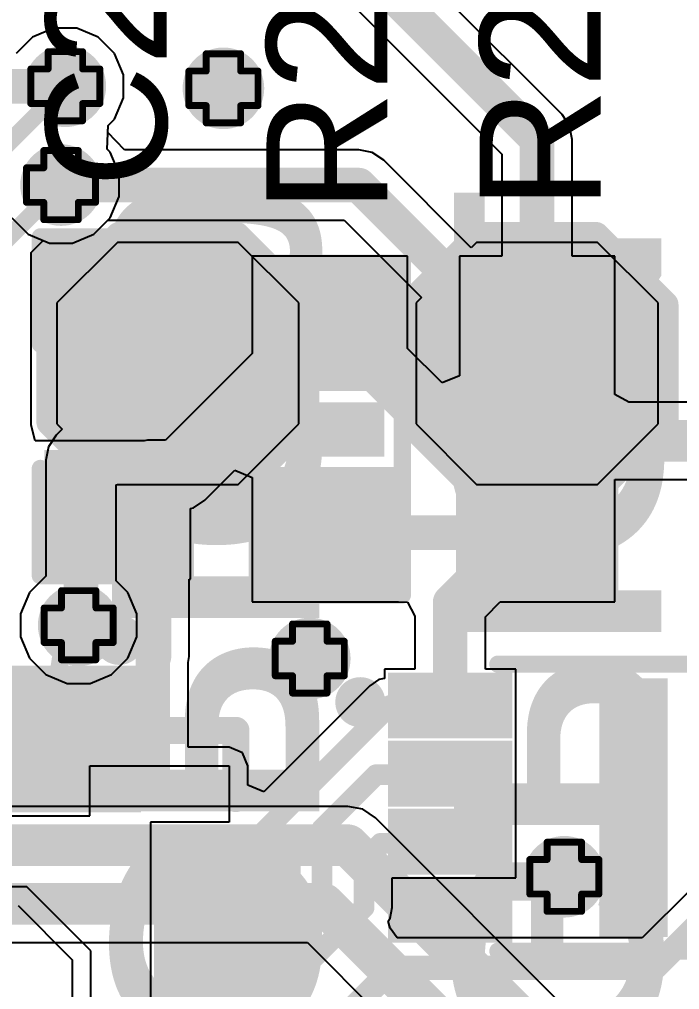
# Model space of a CAD drawing. Header units: inches. Extents: x -25 to 271, y -41 to 15.
# Drawn here: x 68.78 to 73.64, y -9.22 to -2.08 of the extents above; entities that cross this region are included whole.
import ezdxf

# ---------------------------------------------------------------- set-up
doc = ezdxf.new("R2010")
doc.units = ezdxf.units.IN
for name, color, linetype in [('Bottom Layer', 5, 'Continuous'), ('Bottom Overlay', 54, 'Continuous'), ('Bottom Paste', 16, 'Continuous'), ('Bottom Solder', 6, 'Continuous'), ('Drill Drawing', 1, 'Continuous'), ('Top Glue Points', 56, 'Continuous'), ('Top Layer', 1, 'Continuous'), ('Top Overlay', 2, 'Continuous'), ('Top Paste', 8, 'Continuous'), ('Top Solder', 216, 'Continuous'), ('Via Holes', 16, 'Continuous')]:
    doc.layers.add(name, color=color, linetype=linetype)
doc.styles.add('Arial', font='', dxfattribs={"height": 0.2})
doc.styles.add('Arial_Bold', font='', dxfattribs={"height": 0.2})
doc.styles.get('Arial').set_extended_font_data('Arial')
doc.styles.get('Arial_Bold').set_extended_font_data('Arial', bold=True)

# ---------------------------------------------------------------- blocks, each defined once
blk = doc.blocks.new('CAP_0603_43')
at = {"layer": 'Top Layer'}
for points in [[(-0.381, 0.4445), (-0.381, -0.4445), (-1.143, -0.4445), (-1.143, 0.4445)], [(1.143, 0.4445), (1.143, -0.4445), (0.381, -0.4445), (0.381, 0.4445)]]:
    blk.add_hatch(color=1, dxfattribs=at).paths.add_polyline_path(points)
at = {"layer": 'Top Paste'}
for points in [[(-0.381, 0.4445), (-0.381, -0.4445), (-1.143, -0.4445), (-1.143, 0.4445)], [(1.143, 0.4445), (1.143, -0.4445), (0.381, -0.4445), (0.381, 0.4445)]]:
    blk.add_hatch(color=8, dxfattribs=at).paths.add_polyline_path(points)
at = {"layer": 'Top Solder'}
for points in [[(-0.321, 0.5045), (-0.321, -0.5045), (-1.203, -0.5045), (-1.203, 0.5045)], [(1.203, 0.5045), (1.203, -0.5045), (0.321, -0.5045), (0.321, 0.5045)]]:
    blk.add_hatch(color=216, dxfattribs=at).paths.add_polyline_path(points)
at = {"layer": 'Top Overlay', "const_width": 0.127}
for points in [[(-0.4572, 0.5334), (-1.2446, 0.5334)], [(-1.2446, -0.5334), (-1.2446, 0.5334)], [(1.2446, 0.5334), (0.4572, 0.5334)], [(1.2446, -0.5334), (1.2446, 0.5334)], [(-0.4572, -0.5334), (-1.2446, -0.5334)], [(1.2446, -0.5334), (0.4572, -0.5334)]]:
    blk.add_lwpolyline(points, dxfattribs=at)
at = {"layer": 'Top Overlay', "const_width": 0.0635}
for points in [[(-1.2764, 0.5334, 1), (-1.2128, 0.5334, 1)], [(-1.2764, 0.5334, 1), (-1.2128, 0.5334, 1)], [(-0.4889, 0.5334, 1), (-0.4254, 0.5334, 1)], [(0.4254, 0.5334, 1), (0.4889, 0.5334, 1)], [(1.2128, 0.5334, 1), (1.2764, 0.5334, 1)], [(1.2128, 0.5334, 1), (1.2764, 0.5334, 1)], [(-1.2764, -0.5334, 1), (-1.2128, -0.5334, 1)], [(-1.2764, -0.5334, 1), (-1.2128, -0.5334, 1)], [(-0.4889, -0.5334, 1), (-0.4254, -0.5334, 1)], [(0.4254, -0.5334, 1), (0.4889, -0.5334, 1)], [(1.2128, -0.5334, 1), (1.2764, -0.5334, 1)], [(1.2128, -0.5334, 1), (1.2764, -0.5334, 1)]]:
    blk.add_lwpolyline(points, format="xyb", close=True, dxfattribs=at)
blk = doc.blocks.new('TEST_POINT_B_80')
at = {"layer": 'Bottom Layer'}
blk.add_hatch(color=5, dxfattribs=at).paths.add_polyline_path([(0.381, 0.762), (-0.381, 0.762), (-0.762, 0.381), (-0.762, -0.381), (-0.381, -0.762), (0.381, -0.762), (0.762, -0.381), (0.762, 0.381)])
at = {"layer": 'Bottom Paste'}
blk.add_hatch(color=16, dxfattribs=at).paths.add_polyline_path([(0.381, 0.762), (-0.381, 0.762), (-0.762, 0.381), (-0.762, -0.381), (-0.381, -0.762), (0.381, -0.762), (0.762, -0.381), (0.762, 0.381)])
at = {"layer": 'Bottom Solder'}
blk.add_hatch(color=6, dxfattribs=at).paths.add_polyline_path([(0.4318, 0.8636), (-0.4318, 0.8636), (-0.8636, 0.4318), (-0.8636, -0.4318), (-0.4318, -0.8636), (0.4318, -0.8636), (0.8636, -0.4318), (0.8636, 0.4318)])
at = {"layer": 'Bottom Overlay', "const_width": 0.2}
for points in [[(-0.4318, 0.9398), (-0.9398, 0.4318)], [(0.4318, 0.9398), (-0.4318, 0.9398)], [(0.9398, 0.4318), (0.4318, 0.9398)], [(-0.9398, 0.4318), (-0.9398, -0.4318)], [(0.9398, 0.4318), (0.9398, -0.4318)], [(-0.4318, -0.9398), (-0.9398, -0.4318)], [(0.9398, -0.4318), (0.4318, -0.9398)], [(0.4318, -0.9398), (-0.4318, -0.9398)]]:
    blk.add_lwpolyline(points, dxfattribs=at)
at = {"layer": 'Bottom Overlay', "const_width": 0.1}
for points in [[(-0.4818, 0.9398, 1), (-0.3818, 0.9398, 1)], [(-0.4818, 0.9398, 1), (-0.3818, 0.9398, 1)], [(0.3818, 0.9398, 1), (0.4818, 0.9398, 1)], [(0.3818, 0.9398, 1), (0.4818, 0.9398, 1)], [(-0.9898, 0.4318, 1), (-0.8898, 0.4318, 1)], [(-0.9898, 0.4318, 1), (-0.8898, 0.4318, 1)], [(0.8898, 0.4318, 1), (0.9898, 0.4318, 1)], [(0.8898, 0.4318, 1), (0.9898, 0.4318, 1)], [(-0.9898, -0.4318, 1), (-0.8898, -0.4318, 1)], [(-0.9898, -0.4318, 1), (-0.8898, -0.4318, 1)], [(0.8898, -0.4318, 1), (0.9898, -0.4318, 1)], [(0.8898, -0.4318, 1), (0.9898, -0.4318, 1)], [(-0.4818, -0.9398, 1), (-0.3818, -0.9398, 1)], [(-0.4818, -0.9398, 1), (-0.3818, -0.9398, 1)], [(0.3818, -0.9398, 1), (0.4818, -0.9398, 1)], [(0.3818, -0.9398, 1), (0.4818, -0.9398, 1)]]:
    blk.add_lwpolyline(points, format="xyb", close=True, dxfattribs=at)
blk = doc.blocks.new('TEST_POINT_B_81')
at = {"layer": 'Bottom Layer'}
blk.add_hatch(color=5, dxfattribs=at).paths.add_polyline_path([(0.381, 0.762), (-0.381, 0.762), (-0.762, 0.381), (-0.762, -0.381), (-0.381, -0.762), (0.381, -0.762), (0.762, -0.381), (0.762, 0.381)])
at = {"layer": 'Bottom Paste'}
blk.add_hatch(color=16, dxfattribs=at).paths.add_polyline_path([(0.381, 0.762), (-0.381, 0.762), (-0.762, 0.381), (-0.762, -0.381), (-0.381, -0.762), (0.381, -0.762), (0.762, -0.381), (0.762, 0.381)])
at = {"layer": 'Bottom Solder'}
blk.add_hatch(color=6, dxfattribs=at).paths.add_polyline_path([(0.4318, 0.8636), (-0.4318, 0.8636), (-0.8636, 0.4318), (-0.8636, -0.4318), (-0.4318, -0.8636), (0.4318, -0.8636), (0.8636, -0.4318), (0.8636, 0.4318)])
at = {"layer": 'Bottom Overlay', "const_width": 0.2}
for points in [[(-0.4318, 0.9398), (-0.9398, 0.4318)], [(0.4318, 0.9398), (-0.4318, 0.9398)], [(0.9398, 0.4318), (0.4318, 0.9398)], [(-0.9398, 0.4318), (-0.9398, -0.4318)], [(0.9398, 0.4318), (0.9398, -0.4318)], [(-0.4318, -0.9398), (-0.9398, -0.4318)], [(0.9398, -0.4318), (0.4318, -0.9398)], [(0.4318, -0.9398), (-0.4318, -0.9398)]]:
    blk.add_lwpolyline(points, dxfattribs=at)
at = {"layer": 'Bottom Overlay', "const_width": 0.1}
for points in [[(-0.4818, 0.9398, 1), (-0.3818, 0.9398, 1)], [(-0.4818, 0.9398, 1), (-0.3818, 0.9398, 1)], [(0.3818, 0.9398, 1), (0.4818, 0.9398, 1)], [(0.3818, 0.9398, 1), (0.4818, 0.9398, 1)], [(-0.9898, 0.4318, 1), (-0.8898, 0.4318, 1)], [(-0.9898, 0.4318, 1), (-0.8898, 0.4318, 1)], [(0.8898, 0.4318, 1), (0.9898, 0.4318, 1)], [(0.8898, 0.4318, 1), (0.9898, 0.4318, 1)], [(-0.9898, -0.4318, 1), (-0.8898, -0.4318, 1)], [(-0.9898, -0.4318, 1), (-0.8898, -0.4318, 1)], [(0.8898, -0.4318, 1), (0.9898, -0.4318, 1)], [(0.8898, -0.4318, 1), (0.9898, -0.4318, 1)], [(-0.4818, -0.9398, 1), (-0.3818, -0.9398, 1)], [(-0.4818, -0.9398, 1), (-0.3818, -0.9398, 1)], [(0.3818, -0.9398, 1), (0.4818, -0.9398, 1)], [(0.3818, -0.9398, 1), (0.4818, -0.9398, 1)]]:
    blk.add_lwpolyline(points, format="xyb", close=True, dxfattribs=at)
blk = doc.blocks.new('RES_0603_118')
at = {"layer": 'Top Layer'}
for points in [[(-0.381, 0.4445), (-0.381, -0.4445), (-1.143, -0.4445), (-1.143, 0.4445)], [(1.143, 0.4445), (1.143, -0.4445), (0.381, -0.4445), (0.381, 0.4445)]]:
    blk.add_hatch(color=1, dxfattribs=at).paths.add_polyline_path(points)
at = {"layer": 'Top Paste'}
for points in [[(-0.381, 0.4445), (-0.381, -0.4445), (-1.143, -0.4445), (-1.143, 0.4445)], [(1.143, 0.4445), (1.143, -0.4445), (0.381, -0.4445), (0.381, 0.4445)]]:
    blk.add_hatch(color=8, dxfattribs=at).paths.add_polyline_path(points)
at = {"layer": 'Top Solder'}
for points in [[(-0.2794, 0.5461), (-0.2794, -0.5461), (-1.2446, -0.5461), (-1.2446, 0.5461)], [(1.2446, 0.5461), (1.2446, -0.5461), (0.2794, -0.5461), (0.2794, 0.5461)]]:
    blk.add_hatch(color=216, dxfattribs=at).paths.add_polyline_path(points)
at = {"layer": 'Top Overlay', "const_width": 0.127}
for points in [[(-1.2192, 0.5334), (-1.2192, -0.5334)], [(-1.2192, 0.5334), (1.2192, 0.5334)], [(1.2192, 0.5334), (1.2192, -0.5334)], [(-1.2192, -0.5334), (1.2192, -0.5334)]]:
    blk.add_lwpolyline(points, dxfattribs=at)
at = {"layer": 'Top Overlay', "const_width": 0.0635}
for points in [[(-1.25095, 0.5334, 1), (-1.18745, 0.5334, 1)], [(-1.25095, 0.5334, 1), (-1.18745, 0.5334, 1)], [(1.18745, 0.5334, 1), (1.25095, 0.5334, 1)], [(1.18745, 0.5334, 1), (1.25095, 0.5334, 1)], [(-1.25095, -0.5334, 1), (-1.18745, -0.5334, 1)], [(-1.25095, -0.5334, 1), (-1.18745, -0.5334, 1)], [(1.18745, -0.5334, 1), (1.25095, -0.5334, 1)], [(1.18745, -0.5334, 1), (1.25095, -0.5334, 1)]]:
    blk.add_lwpolyline(points, format="xyb", close=True, dxfattribs=at)
blk = doc.blocks.new('RES_0603_119')
at = {"layer": 'Top Layer'}
for points in [[(-0.381, 0.4445), (-0.381, -0.4445), (-1.143, -0.4445), (-1.143, 0.4445)], [(1.143, 0.4445), (1.143, -0.4445), (0.381, -0.4445), (0.381, 0.4445)]]:
    blk.add_hatch(color=1, dxfattribs=at).paths.add_polyline_path(points)
at = {"layer": 'Top Paste'}
for points in [[(-0.381, 0.4445), (-0.381, -0.4445), (-1.143, -0.4445), (-1.143, 0.4445)], [(1.143, 0.4445), (1.143, -0.4445), (0.381, -0.4445), (0.381, 0.4445)]]:
    blk.add_hatch(color=8, dxfattribs=at).paths.add_polyline_path(points)
at = {"layer": 'Top Solder'}
for points in [[(-0.2794, 0.5461), (-0.2794, -0.5461), (-1.2446, -0.5461), (-1.2446, 0.5461)], [(1.2446, 0.5461), (1.2446, -0.5461), (0.2794, -0.5461), (0.2794, 0.5461)]]:
    blk.add_hatch(color=216, dxfattribs=at).paths.add_polyline_path(points)
at = {"layer": 'Top Overlay', "const_width": 0.127}
for points in [[(-1.2192, -0.5334), (-1.2192, 0.5334)], [(1.2192, 0.5334), (-1.2192, 0.5334)], [(1.2192, -0.5334), (1.2192, 0.5334)], [(1.2192, -0.5334), (-1.2192, -0.5334)]]:
    blk.add_lwpolyline(points, dxfattribs=at)
at = {"layer": 'Top Overlay', "const_width": 0.0635}
for points in [[(-1.25095, 0.5334, 1), (-1.18745, 0.5334, 1)], [(-1.25095, 0.5334, 1), (-1.18745, 0.5334, 1)], [(1.18745, 0.5334, 1), (1.25095, 0.5334, 1)], [(1.18745, 0.5334, 1), (1.25095, 0.5334, 1)], [(-1.25095, -0.5334, 1), (-1.18745, -0.5334, 1)], [(-1.25095, -0.5334, 1), (-1.18745, -0.5334, 1)], [(1.18745, -0.5334, 1), (1.25095, -0.5334, 1)], [(1.18745, -0.5334, 1), (1.25095, -0.5334, 1)]]:
    blk.add_lwpolyline(points, format="xyb", close=True, dxfattribs=at)
blk = doc.blocks.new('QFN_56__7X7__128')
at = {"layer": 'Top Layer'}
for points in [[(-2.7, 3.0005), (-2.7, 3.8755), (-2.5, 3.8755), (-2.5, 3.0005)], [(-2.3, 3.0005), (-2.3, 3.8755), (-2.1, 3.8755), (-2.1, 3.0005)], [(-1.9, 3.0005), (-1.9, 3.8755), (-1.7, 3.8755), (-1.7, 3.0005)], [(-3.8755, 2.7), (-3.0005, 2.7), (-3.0005, 2.5), (-3.8755, 2.5)], [(-3.8755, 2.3), (-3.0005, 2.3), (-3.0005, 2.1), (-3.8755, 2.1)]]:
    blk.add_hatch(color=1, dxfattribs=at).paths.add_polyline_path(points)
at = {"layer": 'Top Paste'}
for points in [[(-2.7, 3.0005), (-2.7, 3.8755), (-2.5, 3.8755), (-2.5, 3.0005)], [(-2.3, 3.0005), (-2.3, 3.8755), (-2.1, 3.8755), (-2.1, 3.0005)], [(-1.9, 3.0005), (-1.9, 3.8755), (-1.7, 3.8755), (-1.7, 3.0005)], [(-3.8755, 2.7), (-3.0005, 2.7), (-3.0005, 2.5), (-3.8755, 2.5)], [(-3.8755, 2.3), (-3.0005, 2.3), (-3.0005, 2.1), (-3.8755, 2.1)]]:
    blk.add_hatch(color=8, dxfattribs=at).paths.add_polyline_path(points)
at = {"layer": 'Top Solder'}
for points in [[(-2.8016, 2.8989), (-2.8016, 3.9771), (-2.3984, 3.9771), (-2.3984, 2.8989)], [(-2.4016, 2.8989), (-2.4016, 3.9771), (-1.9984, 3.9771), (-1.9984, 2.8989)], [(-2.0016, 2.8989), (-2.0016, 3.9771), (-1.5984, 3.9771), (-1.5984, 2.8989)], [(-1.6016, 2.8989), (-1.6016, 3.9771), (-1.1984, 3.9771), (-1.1984, 2.8989)], [(-3.9771, 2.8016), (-2.8989, 2.8016), (-2.8989, 2.3984), (-3.9771, 2.3984)], [(-3.9771, 2.4016), (-2.8989, 2.4016), (-2.8989, 1.9984), (-3.9771, 1.9984)], [(-3.9771, 2.0016), (-2.8989, 2.0016), (-2.8989, 1.5984), (-3.9771, 1.5984)]]:
    blk.add_hatch(color=216, dxfattribs=at).paths.add_polyline_path(points)
at = {"layer": 'Top Overlay', "const_width": 0.2}
for points in [[(-3.5, 3), (-3.5, 3.5)], [(-3, 3.5), (-3.5, 3.5)]]:
    blk.add_lwpolyline(points, dxfattribs=at)
at = {"layer": 'Top Overlay'}
for points, const_width in [([(-3.55, 3.5, 1), (-3.45, 3.5, 1)], 0.1), ([(-3.55, 3.5, 1), (-3.45, 3.5, 1)], 0.1), ([(-3.05, 3.5, 1), (-2.95, 3.5, 1)], 0.1), ([(-3.55, 3, 1), (-3.45, 3, 1)], 0.1), ([(-4.1088, 2.6416, 1), (-4.2224, 2.6416, 1)], 0.254), ([(-4.2859, 2.6416, 1), (-4.1589, 2.6416, 1)], 0.127), ([(-4.1723, 2.6416, 1), (-4.0453, 2.6416, 1)], 0.127)]:
    blk.add_lwpolyline(points, format="xyb", close=True, dxfattribs=dict(at, const_width=const_width))
blk = doc.blocks.new('8_USON__2X3__129')
at = {"layer": 'Top Layer'}
for points in [[(-0.3556, 0.14), (0.3556, 0.14), (0.3556, -0.14), (-0.3556, -0.14)], [(1.1976, 0.1), (1.4976, 0.1), (1.4976, -1.6), (1.1976, -1.6)], [(2.3396, 0.14), (3.0508, 0.14), (3.0508, -0.14), (2.3396, -0.14)], [(-0.3556, -0.36), (0.3556, -0.36), (0.3556, -0.64), (-0.3556, -0.64)], [(2.3396, -0.36), (3.0508, -0.36), (3.0508, -0.64), (2.3396, -0.64)], [(-0.3556, -0.86), (0.3556, -0.86), (0.3556, -1.14), (-0.3556, -1.14)], [(2.3396, -0.86), (3.0508, -0.86), (3.0508, -1.14), (2.3396, -1.14)], [(-0.3556, -1.36), (0.3556, -1.36), (0.3556, -1.64), (-0.3556, -1.64)], [(2.3396, -1.36), (3.0508, -1.36), (3.0508, -1.64), (2.3396, -1.64)]]:
    blk.add_hatch(color=1, dxfattribs=at).paths.add_polyline_path(points)
at = {"layer": 'Top Paste'}
for points in [[(-0.3556, 0.14), (0.3556, 0.14), (0.3556, -0.14), (-0.3556, -0.14)], [(1.1976, 0.1), (1.4976, 0.1), (1.4976, -1.6), (1.1976, -1.6)], [(2.3396, 0.14), (3.0508, 0.14), (3.0508, -0.14), (2.3396, -0.14)], [(-0.3556, -0.36), (0.3556, -0.36), (0.3556, -0.64), (-0.3556, -0.64)], [(2.3396, -0.36), (3.0508, -0.36), (3.0508, -0.64), (2.3396, -0.64)], [(-0.3556, -0.86), (0.3556, -0.86), (0.3556, -1.14), (-0.3556, -1.14)], [(2.3396, -0.86), (3.0508, -0.86), (3.0508, -1.14), (2.3396, -1.14)], [(-0.3556, -1.36), (0.3556, -1.36), (0.3556, -1.64), (-0.3556, -1.64)], [(2.3396, -1.36), (3.0508, -1.36), (3.0508, -1.64), (2.3396, -1.64)]]:
    blk.add_hatch(color=8, dxfattribs=at).paths.add_polyline_path(points)
at = {"layer": 'Top Solder'}
for points in [[(-0.4572, 0.2416), (0.4572, 0.2416), (0.4572, -0.2416), (-0.4572, -0.2416)], [(2.238, 0.2416), (3.1524, 0.2416), (3.1524, -0.2416), (2.238, -0.2416)], [(1.096, 0.2016), (1.5992, 0.2016), (1.5992, -1.7016), (1.096, -1.7016)], [(-0.4572, -0.2584), (0.4572, -0.2584), (0.4572, -0.7416), (-0.4572, -0.7416)], [(2.238, -0.2584), (3.1524, -0.2584), (3.1524, -0.7416), (2.238, -0.7416)], [(-0.4572, -0.7584), (0.4572, -0.7584), (0.4572, -1.2416), (-0.4572, -1.2416)], [(2.238, -0.7584), (3.1524, -0.7584), (3.1524, -1.2416), (2.238, -1.2416)], [(-0.4572, -1.2584), (0.4572, -1.2584), (0.4572, -1.7416), (-0.4572, -1.7416)], [(2.238, -1.2584), (3.1524, -1.2584), (3.1524, -1.7416), (2.238, -1.7416)]]:
    blk.add_hatch(color=216, dxfattribs=at).paths.add_polyline_path(points)
at = {"layer": 'Top Overlay', "const_width": 0.127}
for points in [[(0.3516, 0.3048), (2.2566, 0.3048)], [(0.3516, -1.8048), (2.2566, -1.8048)]]:
    blk.add_lwpolyline(points, dxfattribs=at)
at = {"layer": 'Top Overlay'}
for points, const_width in [([(0.3198, 0.3048, 1), (0.3833, 0.3048, 1)], 0.0635), ([(2.2248, 0.3048, 1), (2.2883, 0.3048, 1)], 0.0635), ([(-0.6036, 0.0254, 1), (-0.7172, 0.0254, 1)], 0.254), ([(-0.7807, 0.0254, 1), (-0.6537, 0.0254, 1)], 0.127), ([(-0.6671, 0.0254, 1), (-0.5401, 0.0254, 1)], 0.127), ([(0.3198, -1.8048, 1), (0.3833, -1.8048, 1)], 0.0635), ([(2.2248, -1.8048, 1), (2.2883, -1.8048, 1)], 0.0635)]:
    blk.add_lwpolyline(points, format="xyb", close=True, dxfattribs=dict(at, const_width=const_width))

msp = doc.modelspace()

# ---------------------------------------------------------------- hatches: boundary and pattern name
at = {"layer": 'Bottom Layer'}
h = msp.add_hatch(color=5, dxfattribs=at)
edge = h.paths.add_edge_path()
edge.add_arc((69.1196, -2.5757), 0.3, 0, 360)
h = msp.add_hatch(color=5, dxfattribs=at)
edge = h.paths.add_edge_path()
edge.add_arc((70.2818, -2.5908), 0.3, 0, 360)
h = msp.add_hatch(color=5, dxfattribs=at)
edge = h.paths.add_edge_path()
edge.add_arc((69.088, -3.302), 0.3, 0, 360)
h = msp.add_hatch(color=5, dxfattribs=at)
edge = h.paths.add_edge_path()
edge.add_arc((69.2175, -6.5374), 0.3, 0, 360)
h = msp.add_hatch(color=5, dxfattribs=at)
edge = h.paths.add_edge_path()
edge.add_arc((70.9168, -6.7818), 0.3, 0, 360)
h = msp.add_hatch(color=5, dxfattribs=at)
edge = h.paths.add_edge_path()
edge.add_arc((72.7884, -8.3859), 0.3, 0, 360)
at = {"layer": 'Top Glue Points'}
for points in [[(69.1739, -4.7277), (69.1739, -5.1275), (69.7738, -5.1275), (69.7738, -4.7277)], [(70.6641, -5.2987), (71.4642, -5.2987), (71.4642, -4.8989), (70.6641, -4.8989)], [(72.1881, -5.2987), (72.9882, -5.2987), (72.9882, -4.8989), (72.1881, -4.8989)]]:
    msp.add_hatch(color=56, dxfattribs=at).paths.add_polyline_path(points)
at = {"layer": 'Top Layer'}
h = msp.add_hatch(color=1, dxfattribs=at)
edge = h.paths.add_edge_path()
edge.add_arc((69.1196, -2.5757), 0.3, 0, 360)
h = msp.add_hatch(color=1, dxfattribs=at)
edge = h.paths.add_edge_path()
edge.add_arc((70.2818, -2.5908), 0.3, 0, 360)
h = msp.add_hatch(color=1, dxfattribs=at)
edge = h.paths.add_edge_path()
edge.add_arc((69.088, -3.302), 0.3, 0, 360)
h = msp.add_hatch(color=1, dxfattribs=at)
edge = h.paths.add_edge_path()
edge.add_arc((69.2175, -6.5374), 0.3, 0, 360)
h = msp.add_hatch(color=1, dxfattribs=at)
edge = h.paths.add_edge_path()
edge.add_arc((70.9168, -6.7818), 0.3, 0, 360)
h = msp.add_hatch(color=1, dxfattribs=at)
edge = h.paths.add_edge_path()
edge.add_arc((72.7884, -8.3859), 0.3, 0, 360)
at = {"layer": 'Via Holes'}
h = msp.add_hatch(color=7, dxfattribs=at)
edge = h.paths.add_edge_path()
edge.add_arc((69.1196, -2.5757), 0.15, 0, 360)
h = msp.add_hatch(color=7, dxfattribs=at)
edge = h.paths.add_edge_path()
edge.add_arc((70.2818, -2.5908), 0.15, 0, 360)
h = msp.add_hatch(color=7, dxfattribs=at)
edge = h.paths.add_edge_path()
edge.add_arc((69.088, -3.302), 0.15, 0, 360)
h = msp.add_hatch(color=7, dxfattribs=at)
edge = h.paths.add_edge_path()
edge.add_arc((69.2175, -6.5374), 0.15, 0, 360)
h = msp.add_hatch(color=7, dxfattribs=at)
edge = h.paths.add_edge_path()
edge.add_arc((70.9168, -6.7818), 0.15, 0, 360)
h = msp.add_hatch(color=7, dxfattribs=at)
edge = h.paths.add_edge_path()
edge.add_arc((72.7884, -8.3859), 0.15, 0, 360)

# ---------------------------------------------------------------- linework, layer by layer
at = {"layer": 'Bottom Layer'}
for p, q in [((69.0346, -2.1487), (68.8777, -2.2137)), ((69.2045, -2.1487), (69.0346, -2.1487)), ((69.3615, -2.2137), (69.2045, -2.1487)), ((68.8777, -2.2137), (68.7747, -2.3167)), ((69.4816, -2.3338), (69.3615, -2.2137)), ((69.5466, -2.4908), (69.4816, -2.3338)), ((69.5466, -2.6606), (69.5466, -2.4908)), ((69.4816, -2.8176), (69.5466, -2.6606)), ((69.4343, -2.8648), (69.4816, -2.8176)), ((69.4322, -2.9163), (69.4343, -2.8648)), ((69.554, -3.043), (69.4322, -2.9163)), ((71.2772, -3.043), (69.554, -3.043)), ((71.3763, -3.0627), (71.2772, -3.043)), ((71.4603, -3.1189), (71.3763, -3.0627)), ((72.1045, -3.763), (71.4603, -3.1189)), ((68.726, -3.5439), (68.8461, -3.664)), ((69.3299, -3.664), (69.4329, -3.561)), ((69.4329, -3.561), (71.17, -3.561)), ((71.17, -3.561), (71.7382, -4.1293)), ((68.8461, -3.664), (69.0031, -3.729)), ((69.1729, -3.729), (69.3299, -3.664)), ((69.0031, -3.729), (69.1729, -3.729)), ((69.502, -3.7239), (69.0575, -4.1684)), ((70.391, -3.7239), (69.502, -3.7239)), ((70.8355, -4.1684), (70.391, -3.7239)), ((72.1436, -3.7239), (72.1045, -3.763)), ((73.0326, -3.7239), (72.1436, -3.7239)), ((73.4771, -4.1684), (73.0326, -3.7239)), ((71.7382, -4.1293), (71.6991, -4.1684)), ((69.0575, -4.1684), (69.0575, -5.0574)), ((70.8355, -5.0574), (70.8355, -4.1684)), ((71.6991, -4.1684), (71.6991, -5.0574)), ((73.4771, -5.0574), (73.4771, -4.1684)), ((69.0575, -5.0574), (69.0966, -5.0965)), ((70.391, -5.5019), (70.8355, -5.0574)), ((71.6991, -5.0574), (72.1436, -5.5019)), ((73.0326, -5.5019), (73.4771, -5.0574)), ((69.0966, -5.0965), (69.0522, -5.141)), ((69.0522, -5.141), (68.9961, -5.225)), ((68.9961, -5.225), (68.9763, -5.3241)), ((68.9763, -5.3241), (68.9763, -6.1751)), ((69.4943, -5.5051), (69.502, -5.5019)), ((69.4943, -6.2103), (69.4943, -5.5051)), ((69.502, -5.5019), (70.391, -5.5019)), ((72.1436, -5.5019), (73.0326, -5.5019)), ((68.9756, -6.1754), (68.8555, -6.2955)), ((68.9763, -6.1751), (68.9756, -6.1754)), ((69.5795, -6.2955), (69.4943, -6.2103)), ((68.8555, -6.2955), (68.7905, -6.4524)), ((69.6445, -6.4524), (69.5795, -6.2955)), ((68.7905, -6.4524), (68.7905, -6.6223)), ((69.6445, -6.6223), (69.6445, -6.4524)), ((68.7905, -6.6223), (68.8555, -6.7792)), ((69.5795, -6.7792), (69.6445, -6.6223)), ((68.8555, -6.7792), (68.9756, -6.8993)), ((69.4594, -6.8993), (69.5795, -6.7792)), ((68.9756, -6.8993), (69.1326, -6.9644)), ((69.3024, -6.9644), (69.4594, -6.8993)), ((69.1326, -6.9644), (69.3024, -6.9644)), ((71.1972, -7.8685), (59.2788, -7.8685)), ((71.1973, -7.8685), (71.1972, -7.8685)), ((71.3063, -7.8902), (71.1973, -7.8685)), ((71.3987, -7.952), (71.3063, -7.8902)), ((74.8665, -11.4197), (71.3987, -7.952)), ((58.9819, -8.8701), (70.9004, -8.8701)), ((70.9004, -8.8701), (72.2205, -10.1902))]:
    msp.add_line(p, q, dxfattribs=at)
for points, const_width in [([(67.6299, -2.5757), (69.1196, -2.5757)], 0.254), ([(69.088, -3.302), (71.2772, -3.302)], 0.254), ([(71.2772, -3.302), (72.5881, -4.6129)], 0.254), ([(69.2353, -5.3241), (69.9465, -4.6129)], 0.254), ([(69.2353, -6.5196), (69.2353, -5.3241)], 0.254), ([(59.1608, -8.1534), (71.1973, -8.1534)], 0.3048), ([(71.1973, -8.1534), (74.7485, -11.7046)], 0.3048), ([(58.9819, -8.5852), (71.0184, -8.5852)], 0.3048), ([(71.0184, -8.5852), (74.5696, -12.1364)], 0.3048)]:
    msp.add_lwpolyline(points, dxfattribs=dict(at, const_width=const_width))
for points, const_width in [([(69.0561, -2.5757, 1), (69.1831, -2.5757, 1)], 0.127), ([(69.0245, -3.302, 1), (69.1515, -3.302, 1)], 0.127), ([(71.2137, -3.302, 1), (71.3407, -3.302, 1)], 0.127), ([(71.2137, -3.302, 1), (71.3407, -3.302, 1)], 0.127), ([(69.883, -4.6129, 1), (70.01, -4.6129, 1)], 0.127), ([(72.5246, -4.6129, 1), (72.6516, -4.6129, 1)], 0.127), ([(69.1718, -5.3241, 1), (69.2988, -5.3241, 1)], 0.127), ([(69.1718, -5.3241, 1), (69.2988, -5.3241, 1)], 0.127), ([(69.1718, -6.5196, 1), (69.2988, -6.5196, 1)], 0.127), ([(71.1211, -8.1534, 1), (71.2735, -8.1534, 1)], 0.1524), ([(71.1211, -8.1534, 1), (71.2735, -8.1534, 1)], 0.1524), ([(70.9422, -8.5852, 1), (71.0946, -8.5852, 1)], 0.1524), ([(70.9422, -8.5852, 1), (71.0946, -8.5852, 1)], 0.1524)]:
    msp.add_lwpolyline(points, format="xyb", close=True, dxfattribs=dict(at, const_width=const_width))
at = {"layer": 'Drill Drawing', "const_width": 0.0508}
for points in [[(68.9926, -2.4487), (68.9926, -2.3217)], [(68.9926, -2.3217), (69.2466, -2.3217)], [(69.2466, -2.4487), (69.2466, -2.3217)], [(70.1548, -2.4638), (70.1548, -2.3368)], [(70.1548, -2.3368), (70.4088, -2.3368)], [(70.4088, -2.4638), (70.4088, -2.3368)], [(68.8656, -2.7027), (68.8656, -2.4487)], [(68.8656, -2.4487), (68.9926, -2.4487)], [(69.2466, -2.4487), (69.3736, -2.4487)], [(69.3736, -2.7027), (69.3736, -2.4487)], [(70.0278, -2.7178), (70.0278, -2.4638)], [(70.0278, -2.4638), (70.1548, -2.4638)], [(70.4088, -2.4638), (70.5358, -2.4638)], [(70.5358, -2.7178), (70.5358, -2.4638)], [(68.8656, -2.7027), (68.9926, -2.7027)], [(68.9926, -2.8297), (68.9926, -2.7027)], [(69.2466, -2.7027), (69.3736, -2.7027)], [(69.2466, -2.8297), (69.2466, -2.7027)], [(70.0278, -2.7178), (70.1548, -2.7178)], [(70.1548, -2.8448), (70.1548, -2.7178)], [(70.4088, -2.7178), (70.5358, -2.7178)], [(70.4088, -2.8448), (70.4088, -2.7178)], [(68.9926, -2.8297), (69.2466, -2.8297)], [(70.1548, -2.8448), (70.4088, -2.8448)], [(68.961, -3.175), (68.961, -3.048)], [(68.961, -3.048), (69.215, -3.048)], [(69.215, -3.175), (69.215, -3.048)], [(68.834, -3.429), (68.834, -3.175)], [(68.834, -3.175), (68.961, -3.175)], [(69.215, -3.175), (69.342, -3.175)], [(69.342, -3.429), (69.342, -3.175)], [(68.834, -3.429), (68.961, -3.429)], [(68.961, -3.556), (68.961, -3.429)], [(69.215, -3.429), (69.342, -3.429)], [(69.215, -3.556), (69.215, -3.429)], [(68.961, -3.556), (69.215, -3.556)], [(69.0905, -6.4104), (69.0905, -6.2834)], [(69.0905, -6.2834), (69.3445, -6.2834)], [(69.3445, -6.4104), (69.3445, -6.2834)], [(68.9635, -6.6644), (68.9635, -6.4104)], [(68.9635, -6.4104), (69.0905, -6.4104)], [(69.3445, -6.4104), (69.4715, -6.4104)], [(69.4715, -6.6644), (69.4715, -6.4104)], [(70.7898, -6.6548), (70.7898, -6.5278)], [(70.7898, -6.5278), (71.0438, -6.5278)], [(71.0438, -6.6548), (71.0438, -6.5278)], [(70.6628, -6.9088), (70.6628, -6.6548)], [(70.6628, -6.6548), (70.7898, -6.6548)], [(71.0438, -6.6548), (71.1708, -6.6548)], [(71.1708, -6.9088), (71.1708, -6.6548)], [(68.9635, -6.6644), (69.0905, -6.6644)], [(69.0905, -6.7914), (69.0905, -6.6644)], [(69.3445, -6.6644), (69.4715, -6.6644)], [(69.3445, -6.7914), (69.3445, -6.6644)], [(69.0905, -6.7914), (69.3445, -6.7914)], [(70.6628, -6.9088), (70.7898, -6.9088)], [(70.7898, -7.0358), (70.7898, -6.9088)], [(71.0438, -6.9088), (71.1708, -6.9088)], [(71.0438, -7.0358), (71.0438, -6.9088)], [(70.7898, -7.0358), (71.0438, -7.0358)], [(72.6614, -8.2589), (72.6614, -8.1319)], [(72.6614, -8.1319), (72.9154, -8.1319)], [(72.9154, -8.2589), (72.9154, -8.1319)], [(72.5344, -8.5129), (72.5344, -8.2589)], [(72.5344, -8.2589), (72.6614, -8.2589)], [(72.9154, -8.2589), (73.0424, -8.2589)], [(73.0424, -8.5129), (73.0424, -8.2589)], [(72.5344, -8.5129), (72.6614, -8.5129)], [(72.6614, -8.6399), (72.6614, -8.5129)], [(72.9154, -8.5129), (73.0424, -8.5129)], [(72.9154, -8.6399), (72.9154, -8.5129)], [(72.6614, -8.6399), (72.9154, -8.6399)]]:
    msp.add_lwpolyline(points, dxfattribs=at)
at = {"layer": 'Drill Drawing', "const_width": 0.0254}
for points in [[(68.9799, -2.3217, 1), (69.0053, -2.3217, 1)], [(68.9799, -2.3217, 1), (69.0053, -2.3217, 1)], [(69.2339, -2.3217, 1), (69.2593, -2.3217, 1)], [(69.2339, -2.3217, 1), (69.2593, -2.3217, 1)], [(70.1421, -2.3368, 1), (70.1675, -2.3368, 1)], [(70.1421, -2.3368, 1), (70.1675, -2.3368, 1)], [(70.3961, -2.3368, 1), (70.4215, -2.3368, 1)], [(70.3961, -2.3368, 1), (70.4215, -2.3368, 1)], [(68.8529, -2.4487, 1), (68.8783, -2.4487, 1)], [(68.8529, -2.4487, 1), (68.8783, -2.4487, 1)], [(68.9799, -2.4487, 1), (69.0053, -2.4487, 1)], [(68.9799, -2.4487, 1), (69.0053, -2.4487, 1)], [(69.2339, -2.4487, 1), (69.2593, -2.4487, 1)], [(69.2339, -2.4487, 1), (69.2593, -2.4487, 1)], [(69.3609, -2.4487, 1), (69.3863, -2.4487, 1)], [(69.3609, -2.4487, 1), (69.3863, -2.4487, 1)], [(70.0151, -2.4638, 1), (70.0405, -2.4638, 1)], [(70.0151, -2.4638, 1), (70.0405, -2.4638, 1)], [(70.1421, -2.4638, 1), (70.1675, -2.4638, 1)], [(70.1421, -2.4638, 1), (70.1675, -2.4638, 1)], [(70.3961, -2.4638, 1), (70.4215, -2.4638, 1)], [(70.3961, -2.4638, 1), (70.4215, -2.4638, 1)], [(70.5231, -2.4638, 1), (70.5485, -2.4638, 1)], [(70.5231, -2.4638, 1), (70.5485, -2.4638, 1)], [(68.8529, -2.7027, 1), (68.8783, -2.7027, 1)], [(68.8529, -2.7027, 1), (68.8783, -2.7027, 1)], [(68.9799, -2.7027, 1), (69.0053, -2.7027, 1)], [(68.9799, -2.7027, 1), (69.0053, -2.7027, 1)], [(69.2339, -2.7027, 1), (69.2593, -2.7027, 1)], [(69.2339, -2.7027, 1), (69.2593, -2.7027, 1)], [(69.3609, -2.7027, 1), (69.3863, -2.7027, 1)], [(69.3609, -2.7027, 1), (69.3863, -2.7027, 1)], [(70.0151, -2.7178, 1), (70.0405, -2.7178, 1)], [(70.0151, -2.7178, 1), (70.0405, -2.7178, 1)], [(70.1421, -2.7178, 1), (70.1675, -2.7178, 1)], [(70.1421, -2.7178, 1), (70.1675, -2.7178, 1)], [(70.3961, -2.7178, 1), (70.4215, -2.7178, 1)], [(70.3961, -2.7178, 1), (70.4215, -2.7178, 1)], [(70.5231, -2.7178, 1), (70.5485, -2.7178, 1)], [(70.5231, -2.7178, 1), (70.5485, -2.7178, 1)], [(68.9799, -2.8297, 1), (69.0053, -2.8297, 1)], [(68.9799, -2.8297, 1), (69.0053, -2.8297, 1)], [(69.2339, -2.8297, 1), (69.2593, -2.8297, 1)], [(69.2339, -2.8297, 1), (69.2593, -2.8297, 1)], [(70.1421, -2.8448, 1), (70.1675, -2.8448, 1)], [(70.1421, -2.8448, 1), (70.1675, -2.8448, 1)], [(70.3961, -2.8448, 1), (70.4215, -2.8448, 1)], [(70.3961, -2.8448, 1), (70.4215, -2.8448, 1)], [(68.9483, -3.048, 1), (68.9737, -3.048, 1)], [(68.9483, -3.048, 1), (68.9737, -3.048, 1)], [(69.2023, -3.048, 1), (69.2277, -3.048, 1)], [(69.2023, -3.048, 1), (69.2277, -3.048, 1)], [(68.8213, -3.175, 1), (68.8467, -3.175, 1)], [(68.8213, -3.175, 1), (68.8467, -3.175, 1)], [(68.9483, -3.175, 1), (68.9737, -3.175, 1)], [(68.9483, -3.175, 1), (68.9737, -3.175, 1)], [(69.2023, -3.175, 1), (69.2277, -3.175, 1)], [(69.2023, -3.175, 1), (69.2277, -3.175, 1)], [(69.3293, -3.175, 1), (69.3547, -3.175, 1)], [(69.3293, -3.175, 1), (69.3547, -3.175, 1)], [(68.8213, -3.429, 1), (68.8467, -3.429, 1)], [(68.8213, -3.429, 1), (68.8467, -3.429, 1)], [(68.9483, -3.429, 1), (68.9737, -3.429, 1)], [(68.9483, -3.429, 1), (68.9737, -3.429, 1)], [(69.2023, -3.429, 1), (69.2277, -3.429, 1)], [(69.2023, -3.429, 1), (69.2277, -3.429, 1)], [(69.3293, -3.429, 1), (69.3547, -3.429, 1)], [(69.3293, -3.429, 1), (69.3547, -3.429, 1)], [(68.9483, -3.556, 1), (68.9737, -3.556, 1)], [(68.9483, -3.556, 1), (68.9737, -3.556, 1)], [(69.2023, -3.556, 1), (69.2277, -3.556, 1)], [(69.2023, -3.556, 1), (69.2277, -3.556, 1)], [(69.0778, -6.2834, 1), (69.1032, -6.2834, 1)], [(69.0778, -6.2834, 1), (69.1032, -6.2834, 1)], [(69.3318, -6.2834, 1), (69.3572, -6.2834, 1)], [(69.3318, -6.2834, 1), (69.3572, -6.2834, 1)], [(68.9508, -6.4104, 1), (68.9762, -6.4104, 1)], [(68.9508, -6.4104, 1), (68.9762, -6.4104, 1)], [(69.0778, -6.4104, 1), (69.1032, -6.4104, 1)], [(69.0778, -6.4104, 1), (69.1032, -6.4104, 1)], [(69.3318, -6.4104, 1), (69.3572, -6.4104, 1)], [(69.3318, -6.4104, 1), (69.3572, -6.4104, 1)], [(69.4588, -6.4104, 1), (69.4842, -6.4104, 1)], [(69.4588, -6.4104, 1), (69.4842, -6.4104, 1)], [(70.7771, -6.5278, 1), (70.8025, -6.5278, 1)], [(70.7771, -6.5278, 1), (70.8025, -6.5278, 1)], [(71.0311, -6.5278, 1), (71.0565, -6.5278, 1)], [(71.0311, -6.5278, 1), (71.0565, -6.5278, 1)], [(70.6501, -6.6548, 1), (70.6755, -6.6548, 1)], [(70.6501, -6.6548, 1), (70.6755, -6.6548, 1)], [(70.7771, -6.6548, 1), (70.8025, -6.6548, 1)], [(70.7771, -6.6548, 1), (70.8025, -6.6548, 1)], [(71.0311, -6.6548, 1), (71.0565, -6.6548, 1)], [(71.0311, -6.6548, 1), (71.0565, -6.6548, 1)], [(71.1581, -6.6548, 1), (71.1835, -6.6548, 1)], [(71.1581, -6.6548, 1), (71.1835, -6.6548, 1)], [(68.9508, -6.6644, 1), (68.9762, -6.6644, 1)], [(68.9508, -6.6644, 1), (68.9762, -6.6644, 1)], [(69.0778, -6.6644, 1), (69.1032, -6.6644, 1)], [(69.0778, -6.6644, 1), (69.1032, -6.6644, 1)], [(69.3318, -6.6644, 1), (69.3572, -6.6644, 1)], [(69.3318, -6.6644, 1), (69.3572, -6.6644, 1)], [(69.4588, -6.6644, 1), (69.4842, -6.6644, 1)], [(69.4588, -6.6644, 1), (69.4842, -6.6644, 1)], [(69.0778, -6.7914, 1), (69.1032, -6.7914, 1)], [(69.0778, -6.7914, 1), (69.1032, -6.7914, 1)], [(69.3318, -6.7914, 1), (69.3572, -6.7914, 1)], [(69.3318, -6.7914, 1), (69.3572, -6.7914, 1)], [(70.6501, -6.9088, 1), (70.6755, -6.9088, 1)], [(70.6501, -6.9088, 1), (70.6755, -6.9088, 1)], [(70.7771, -6.9088, 1), (70.8025, -6.9088, 1)], [(70.7771, -6.9088, 1), (70.8025, -6.9088, 1)], [(71.0311, -6.9088, 1), (71.0565, -6.9088, 1)], [(71.0311, -6.9088, 1), (71.0565, -6.9088, 1)], [(71.1581, -6.9088, 1), (71.1835, -6.9088, 1)], [(71.1581, -6.9088, 1), (71.1835, -6.9088, 1)], [(70.7771, -7.0358, 1), (70.8025, -7.0358, 1)], [(70.7771, -7.0358, 1), (70.8025, -7.0358, 1)], [(71.0311, -7.0358, 1), (71.0565, -7.0358, 1)], [(71.0311, -7.0358, 1), (71.0565, -7.0358, 1)], [(72.6487, -8.1319, 1), (72.6741, -8.1319, 1)], [(72.6487, -8.1319, 1), (72.6741, -8.1319, 1)], [(72.9027, -8.1319, 1), (72.9281, -8.1319, 1)], [(72.9027, -8.1319, 1), (72.9281, -8.1319, 1)], [(72.5217, -8.2589, 1), (72.5471, -8.2589, 1)], [(72.5217, -8.2589, 1), (72.5471, -8.2589, 1)], [(72.6487, -8.2589, 1), (72.6741, -8.2589, 1)], [(72.6487, -8.2589, 1), (72.6741, -8.2589, 1)], [(72.9027, -8.2589, 1), (72.9281, -8.2589, 1)], [(72.9027, -8.2589, 1), (72.9281, -8.2589, 1)], [(73.0297, -8.2589, 1), (73.0551, -8.2589, 1)], [(73.0297, -8.2589, 1), (73.0551, -8.2589, 1)], [(72.5217, -8.5129, 1), (72.5471, -8.5129, 1)], [(72.5217, -8.5129, 1), (72.5471, -8.5129, 1)], [(72.6487, -8.5129, 1), (72.6741, -8.5129, 1)], [(72.6487, -8.5129, 1), (72.6741, -8.5129, 1)], [(72.9027, -8.5129, 1), (72.9281, -8.5129, 1)], [(72.9027, -8.5129, 1), (72.9281, -8.5129, 1)], [(73.0297, -8.5129, 1), (73.0551, -8.5129, 1)], [(73.0297, -8.5129, 1), (73.0551, -8.5129, 1)], [(72.6487, -8.6399, 1), (72.6741, -8.6399, 1)], [(72.6487, -8.6399, 1), (72.6741, -8.6399, 1)], [(72.9027, -8.6399, 1), (72.9281, -8.6399, 1)], [(72.9027, -8.6399, 1), (72.9281, -8.6399, 1)]]:
    msp.add_lwpolyline(points, format="xyb", close=True, dxfattribs=at)
at = {"layer": 'Top Layer'}
for p, q in [((72.7712, -2.7836), (70.236, -0.2483)), ((69.7939, -0.5387), (72.3291, -3.074)), ((69.0346, -2.1487), (68.8777, -2.2137)), ((69.2045, -2.1487), (69.0346, -2.1487)), ((69.3615, -2.2137), (69.2045, -2.1487)), ((68.8777, -2.2137), (68.7576, -2.3338)), ((69.4816, -2.3338), (69.3615, -2.2137)), ((69.5466, -2.4908), (69.4816, -2.3338)), ((69.5466, -2.6606), (69.5466, -2.4908)), ((69.4816, -2.8176), (69.5466, -2.6606)), ((69.4343, -2.8648), (69.4816, -2.8176)), ((72.8274, -2.8676), (72.7712, -2.7836)), ((69.4273, -3.0374), (69.4343, -2.8648)), ((72.8471, -2.9667), (72.8274, -2.8676)), ((72.8471, -3.8255), (72.8471, -2.9667)), ((69.45, -3.0601), (69.4273, -3.0374)), ((69.515, -3.2171), (69.45, -3.0601)), ((72.3291, -3.074), (72.3291, -3.8255)), ((69.515, -3.3869), (69.515, -3.2171)), ((69.45, -3.5439), (69.515, -3.3869)), ((69.3299, -3.664), (69.45, -3.5439)), ((69.1729, -3.729), (69.3299, -3.664)), ((68.8673, -3.7974), (68.9554, -3.7093)), ((68.9554, -3.7093), (69.0031, -3.729)), ((69.0031, -3.729), (69.1729, -3.729)), ((68.8673, -5.0671), (68.8673, -3.7974)), ((71.6356, -3.8255), (70.4926, -3.8255)), ((70.4926, -3.8255), (70.4926, -4.5387)), ((71.6356, -4.5021), (71.6356, -3.8255)), ((72.3291, -3.8255), (72.0166, -3.8255)), ((72.0166, -3.8255), (72.0166, -4.7035)), ((73.1596, -3.8255), (72.8471, -3.8255)), ((73.1596, -4.7697), (73.1596, -3.8255)), ((70.4926, -4.5387), (69.8547, -5.1766)), ((71.8896, -4.7561), (71.6356, -4.5021)), ((72.0166, -4.7035), (71.8896, -4.7561)), ((73.1596, -4.8415), (73.1596, -4.7697)), ((73.2637, -4.8967), (73.1596, -4.8415)), ((73.8581, -4.8967), (73.2637, -4.8967)), ((68.8975, -5.1816), (68.8673, -5.0671)), ((69.698, -5.1816), (68.8975, -5.1816)), ((69.723, -5.1766), (69.698, -5.1816)), ((69.8547, -5.1766), (69.723, -5.1766)), ((70.1451, -5.6187), (70.3656, -5.3982)), ((70.3656, -5.3982), (70.4926, -5.4508)), ((70.4926, -5.4508), (70.4926, -6.3655)), ((73.1596, -6.3655), (73.1596, -5.4665)), ((73.1596, -5.4665), (73.8581, -5.4665)), ((70.0611, -5.6749), (70.1451, -5.6187)), ((70.0405, -5.679), (70.0611, -5.6749)), ((70.0405, -6.1976), (70.0405, -5.679)), ((70.0305, -6.7668), (70.0305, -6.1976)), ((70.0305, -6.1976), (70.0405, -6.1976)), ((70.4926, -6.3655), (71.5697, -6.3655)), ((71.5697, -6.3655), (71.6362, -6.3666)), ((71.6362, -6.3666), (71.6897, -6.4701)), ((72.2076, -6.4747), (72.3169, -6.3655)), ((72.3169, -6.3655), (73.1596, -6.3655)), ((71.6897, -6.4701), (71.6897, -6.861)), ((72.2076, -6.861), (72.2076, -6.4747)), ((70.0219, -6.8102), (70.0305, -6.7668)), ((70.0219, -7.4341), (70.0219, -6.8102)), ((71.6897, -6.861), (71.466, -6.861)), ((71.466, -6.861), (71.466, -6.9285)), ((72.4312, -6.861), (72.2076, -6.861)), ((72.4312, -7.895), (72.4312, -6.861)), ((71.3584, -6.9815), (70.5786, -7.7612)), ((71.4256, -6.9365), (71.3584, -6.9814)), ((71.3584, -6.9814), (71.3584, -6.9815)), ((71.466, -6.9285), (71.4256, -6.9365)), ((70.3238, -7.4341), (70.0219, -7.4341)), ((70.421, -7.4744), (70.3238, -7.4341)), ((70.4613, -7.5716), (70.421, -7.4744)), ((69.3001, -7.937), (69.3001, -7.5716)), ((69.3001, -7.5716), (70.3238, -7.5716)), ((70.3238, -7.5716), (70.3238, -7.9835)), ((70.4613, -7.7126), (70.4613, -7.5716)), ((70.5786, -7.7612), (70.4613, -7.7126)), ((72.4312, -8.395), (72.4312, -7.895)), ((66.0461, -7.937), (69.3001, -7.937)), ((70.3238, -7.9835), (69.7466, -7.9835)), ((69.7466, -7.9835), (69.7466, -8.4375)), ((71.5234, -8.6121), (71.5234, -8.395)), ((71.5234, -8.395), (72.4312, -8.395)), ((68.837, -8.4606), (64.8256, -8.4606)), ((69.3078, -8.9314), (68.837, -8.4606)), ((69.7466, -8.4375), (69.7466, -9.6375)), ((73.713, -8.4842), (73.3615, -8.8355)), ((68.7727, -8.5981), (69.1704, -8.9957)), ((71.5076, -8.6914), (71.5234, -8.6121)), ((71.5234, -8.6121), (71.5234, -8.6121)), ((71.4928, -8.7135), (71.5076, -8.6914)), ((71.5083, -8.764), (71.4928, -8.7135)), ((71.5587, -8.8355), (71.5083, -8.764)), ((73.3615, -8.8355), (71.5587, -8.8355)), ((69.3078, -11.6356), (69.3078, -8.9314)), ((69.1704, -8.9957), (69.1704, -11.6356))]:
    msp.add_line(p, q, dxfattribs=at)
for points, const_width in [([(69.977, -0.3556), (72.5881, -2.9667)], 0.254), ([(68.4191, -3.2762), (69.1196, -2.5757)], 0.127), ([(72.5881, -4.3335), (72.5881, -2.9667)], 0.254), ([(68.6731, -3.7169), (69.088, -3.302)], 0.127), ([(71.0214, -4.2272), (71.3562, -4.5621)], 0.3048), ([(70.7466, -4.5875), (71.0006, -4.3335)], 0.254), ([(71.0006, -4.3335), (71.0641, -4.3335)], 0.254), ([(71.3562, -4.6256), (71.3562, -4.5621)], 0.3048), ([(70.7466, -4.651), (70.7466, -4.5875)], 0.254), ([(71.3562, -4.6256), (71.9122, -5.1816)], 0.3048), ([(69.962, -5.4356), (70.7466, -4.651)], 0.254), ([(71.9122, -5.1816), (74.2161, -5.1816)], 0.3048), ([(69.469, -5.6896), (69.723, -5.4356)], 0.254), ([(69.723, -5.4356), (69.962, -5.4356)], 0.254), ([(69.469, -5.6896), (69.5175, -5.6896)], 0.254), ([(69.5175, -5.6896), (69.7715, -5.9436)], 0.254), ([(71.0641, -5.8575), (72.4507, -5.8575)], 0.254), ([(71.9487, -6.3675), (72.4507, -5.8654)], 0.254), ([(69.7715, -6.7668), (69.7715, -5.9436)], 0.254), ([(71.9487, -7.1279), (71.9487, -6.3675)], 0.254), ([(69.7629, -6.7755), (69.7715, -6.7668)], 0.254), ([(69.7629, -7.6599), (69.7629, -6.7755)], 0.254), ([(69.0731, -7.3725), (69.0731, -6.886)], 0.127), ([(70.4224, -8.2105), (71.5049, -7.1279)], 0.1524), ([(71.5049, -7.1279), (71.9487, -7.1279)], 0.1524), ([(69.0731, -7.3725), (69.0969, -7.3487)], 0.1524), ([(69.7629, -7.6599), (69.7738, -7.6708)], 0.254), ([(71.0063, -8.0329), (71.4033, -7.6359)], 0.1524), ([(71.4033, -7.6359), (71.9568, -7.6359)], 0.1524), ([(71.0063, -8.4955), (71.0063, -8.0329)], 0.1524), ([(71.3162, -8.262), (71.4383, -8.1399)], 0.1524), ([(71.4383, -8.1399), (71.9606, -8.1399)], 0.1524), ([(70.3111, -8.2105), (70.4224, -8.2105)], 0.1524), ([(71.3162, -8.6121), (71.3162, -8.262)], 0.1524), ([(70.8913, -8.6105), (71.0063, -8.4955)], 0.1524), ([(70.3111, -8.6105), (70.8913, -8.6105)], 0.1524), ([(70.9177, -9.0106), (71.3162, -8.6121)], 0.1524), ([(73.4526, -9.0557), (73.8686, -8.6399)], 0.1778), ([(70.3111, -9.0106), (70.9177, -9.0106)], 0.1524), ([(71.1755, -9.4105), (71.5303, -9.0557)], 0.1778), ([(71.5303, -9.0557), (73.4526, -9.0557)], 0.1778)]:
    msp.add_lwpolyline(points, dxfattribs=dict(at, const_width=const_width))
for points, const_width in [([(69.0878, -2.5757, 1), (69.1513, -2.5757, 1)], 0.0635), ([(72.5246, -2.9667, 1), (72.6516, -2.9667, 1)], 0.127), ([(72.5246, -2.9667, 1), (72.6516, -2.9667, 1)], 0.127), ([(69.0562, -3.302, 1), (69.1197, -3.302, 1)], 0.0635), ([(70.9452, -4.2272, 1), (71.0976, -4.2272, 1)], 0.1524), ([(70.9371, -4.3335, 1), (71.0641, -4.3335, 1)], 0.127), ([(70.9371, -4.3335, 1), (71.0641, -4.3335, 1)], 0.127), ([(71.0006, -4.3335, 1), (71.1276, -4.3335, 1)], 0.127), ([(72.5246, -4.3335, 1), (72.6516, -4.3335, 1)], 0.127), ([(71.28, -4.5621, 1), (71.4324, -4.5621, 1)], 0.1524), ([(71.28, -4.5621, 1), (71.4324, -4.5621, 1)], 0.1524), ([(70.6831, -4.5875, 1), (70.8101, -4.5875, 1)], 0.127), ([(70.6831, -4.5875, 1), (70.8101, -4.5875, 1)], 0.127), ([(71.28, -4.6256, 1), (71.4324, -4.6256, 1)], 0.1524), ([(71.28, -4.6256, 1), (71.4324, -4.6256, 1)], 0.1524), ([(70.6831, -4.651, 1), (70.8101, -4.651, 1)], 0.127), ([(70.6831, -4.651, 1), (70.8101, -4.651, 1)], 0.127), ([(71.836, -5.1816, 1), (71.9884, -5.1816, 1)], 0.1524), ([(71.836, -5.1816, 1), (71.9884, -5.1816, 1)], 0.1524), ([(69.6595, -5.4356, 1), (69.7865, -5.4356, 1)], 0.127), ([(69.6595, -5.4356, 1), (69.7865, -5.4356, 1)], 0.127), ([(69.8985, -5.4356, 1), (70.0255, -5.4356, 1)], 0.127), ([(69.8985, -5.4356, 1), (70.0255, -5.4356, 1)], 0.127), ([(69.4055, -5.6896, 1), (69.5325, -5.6896, 1)], 0.127), ([(69.4055, -5.6896, 1), (69.5325, -5.6896, 1)], 0.127), ([(69.454, -5.6896, 1), (69.581, -5.6896, 1)], 0.127), ([(69.454, -5.6896, 1), (69.581, -5.6896, 1)], 0.127), ([(71.0006, -5.8575, 1), (71.1276, -5.8575, 1)], 0.127), ([(72.3872, -5.8575, 1), (72.5142, -5.8575, 1)], 0.127), ([(72.3872, -5.8654, 1), (72.5142, -5.8654, 1)], 0.127), ([(69.708, -5.9436, 1), (69.835, -5.9436, 1)], 0.127), ([(69.708, -5.9436, 1), (69.835, -5.9436, 1)], 0.127), ([(71.8852, -6.3675, 1), (72.0122, -6.3675, 1)], 0.127), ([(71.8852, -6.3675, 1), (72.0122, -6.3675, 1)], 0.127), ([(69.1858, -6.5374, 1), (69.2493, -6.5374, 1)], 0.0635), ([(69.6994, -6.7755, 1), (69.8264, -6.7755, 1)], 0.127), ([(69.6994, -6.7755, 1), (69.8264, -6.7755, 1)], 0.127), ([(69.708, -6.7668, 1), (69.835, -6.7668, 1)], 0.127), ([(69.708, -6.7668, 1), (69.835, -6.7668, 1)], 0.127), ([(69.0414, -6.886, 1), (69.1049, -6.886, 1)], 0.0635), ([(69.0414, -6.886, 1), (69.1049, -6.886, 1)], 0.0635), ([(71.4668, -7.1279, 1), (71.543, -7.1279, 1)], 0.0762), ([(71.4668, -7.1279, 1), (71.543, -7.1279, 1)], 0.0762), ([(71.8852, -7.1279, 1), (72.0122, -7.1279, 1)], 0.127), ([(71.9106, -7.1279, 1), (71.9868, -7.1279, 1)], 0.0762), ([(69.0588, -7.3487, 1), (69.135, -7.3487, 1)], 0.0762), ([(69.035, -7.3725, 1), (69.1112, -7.3725, 1)], 0.0762), ([(69.0414, -7.3725, 1), (69.1049, -7.3725, 1)], 0.0635), ([(69.6994, -7.6599, 1), (69.8264, -7.6599, 1)], 0.127), ([(69.6994, -7.6599, 1), (69.8264, -7.6599, 1)], 0.127), ([(69.7103, -7.6708, 1), (69.8373, -7.6708, 1)], 0.127), ([(71.3652, -7.6359, 1), (71.4414, -7.6359, 1)], 0.0762), ([(71.3652, -7.6359, 1), (71.4414, -7.6359, 1)], 0.0762), ([(71.9187, -7.6359, 1), (71.9949, -7.6359, 1)], 0.0762), ([(70.9682, -8.0329, 1), (71.0444, -8.0329, 1)], 0.0762), ([(70.9682, -8.0329, 1), (71.0444, -8.0329, 1)], 0.0762), ([(71.4002, -8.1399, 1), (71.4764, -8.1399, 1)], 0.0762), ([(71.4002, -8.1399, 1), (71.4764, -8.1399, 1)], 0.0762), ([(71.9225, -8.1399, 1), (71.9987, -8.1399, 1)], 0.0762), ([(70.273, -8.2105, 1), (70.3492, -8.2105, 1)], 0.0762), ([(70.3843, -8.2105, 1), (70.4605, -8.2105, 1)], 0.0762), ([(70.3843, -8.2105, 1), (70.4605, -8.2105, 1)], 0.0762), ([(71.2781, -8.262, 1), (71.3543, -8.262, 1)], 0.0762), ([(71.2781, -8.262, 1), (71.3543, -8.262, 1)], 0.0762), ([(70.9682, -8.4955, 1), (71.0444, -8.4955, 1)], 0.0762), ([(70.9682, -8.4955, 1), (71.0444, -8.4955, 1)], 0.0762), ([(70.273, -8.6105, 1), (70.3492, -8.6105, 1)], 0.0762), ([(70.8532, -8.6105, 1), (70.9294, -8.6105, 1)], 0.0762), ([(70.8532, -8.6105, 1), (70.9294, -8.6105, 1)], 0.0762), ([(71.2781, -8.6121, 1), (71.3543, -8.6121, 1)], 0.0762), ([(71.2781, -8.6121, 1), (71.3543, -8.6121, 1)], 0.0762), ([(70.273, -9.0106, 1), (70.3492, -9.0106, 1)], 0.0762), ([(70.8796, -9.0106, 1), (70.9558, -9.0106, 1)], 0.0762), ([(70.8796, -9.0106, 1), (70.9558, -9.0106, 1)], 0.0762), ([(71.4859, -9.0557, 1), (71.5748, -9.0557, 1)], 0.0889), ([(71.4859, -9.0557, 1), (71.5748, -9.0557, 1)], 0.0889), ([(73.4081, -9.0557, 1), (73.497, -9.0557, 1)], 0.0889), ([(73.4081, -9.0557, 1), (73.497, -9.0557, 1)], 0.0889)]:
    msp.add_lwpolyline(points, format="xyb", close=True, dxfattribs=dict(at, const_width=const_width))
at = {"layer": 'Top Layer', "const_width": 0.127}
msp.add_lwpolyline([(69.0731, -6.886, -0.198912), (69.2175, -6.5374)], format="xyb", dxfattribs=at)

# ---------------------------------------------------------------- block references
for name, p, rotation in [('CAP_0603_43', (69.469, -4.9276), 270), ('TEST_POINT_B_81', (69.9465, -4.6129), 180), ('TEST_POINT_B_80', (72.5881, -4.6129), 180), ('RES_0603_118', (71.0641, -5.0955), 90), ('RES_0603_119', (72.5881, -5.0955), 270), ('QFN_56__7X7__128', (66.8731, -10.8105), 270)]:
    msp.add_blockref(name, p, dxfattribs=dict(rotation=rotation))
msp.add_blockref('8_USON__2X3__129', (71.9486, -7.128))

# ---------------------------------------------------------------- texts
at = {"layer": 'Bottom Overlay', "style": 'Arial_Bold', "text_generation_flag": 2}
for s, p in [('GPIO0', (69.4619, -9.7028)), ('GPIO1', (71.9765, -9.8044))]:
    msp.add_text(s, height=1.524, rotation=270, dxfattribs=at).set_placement(p)
at = {"layer": 'Top Overlay', "style": 'Arial'}
for s, p in [('C23', (69.8651, -3.3221)), ('R22', (73.0546, -3.487)), ('R21', (71.487, -3.5078))]:
    msp.add_text(s, height=0.889, rotation=90, dxfattribs=at).set_placement(p)

doc.saveas('drawing.dxf')
